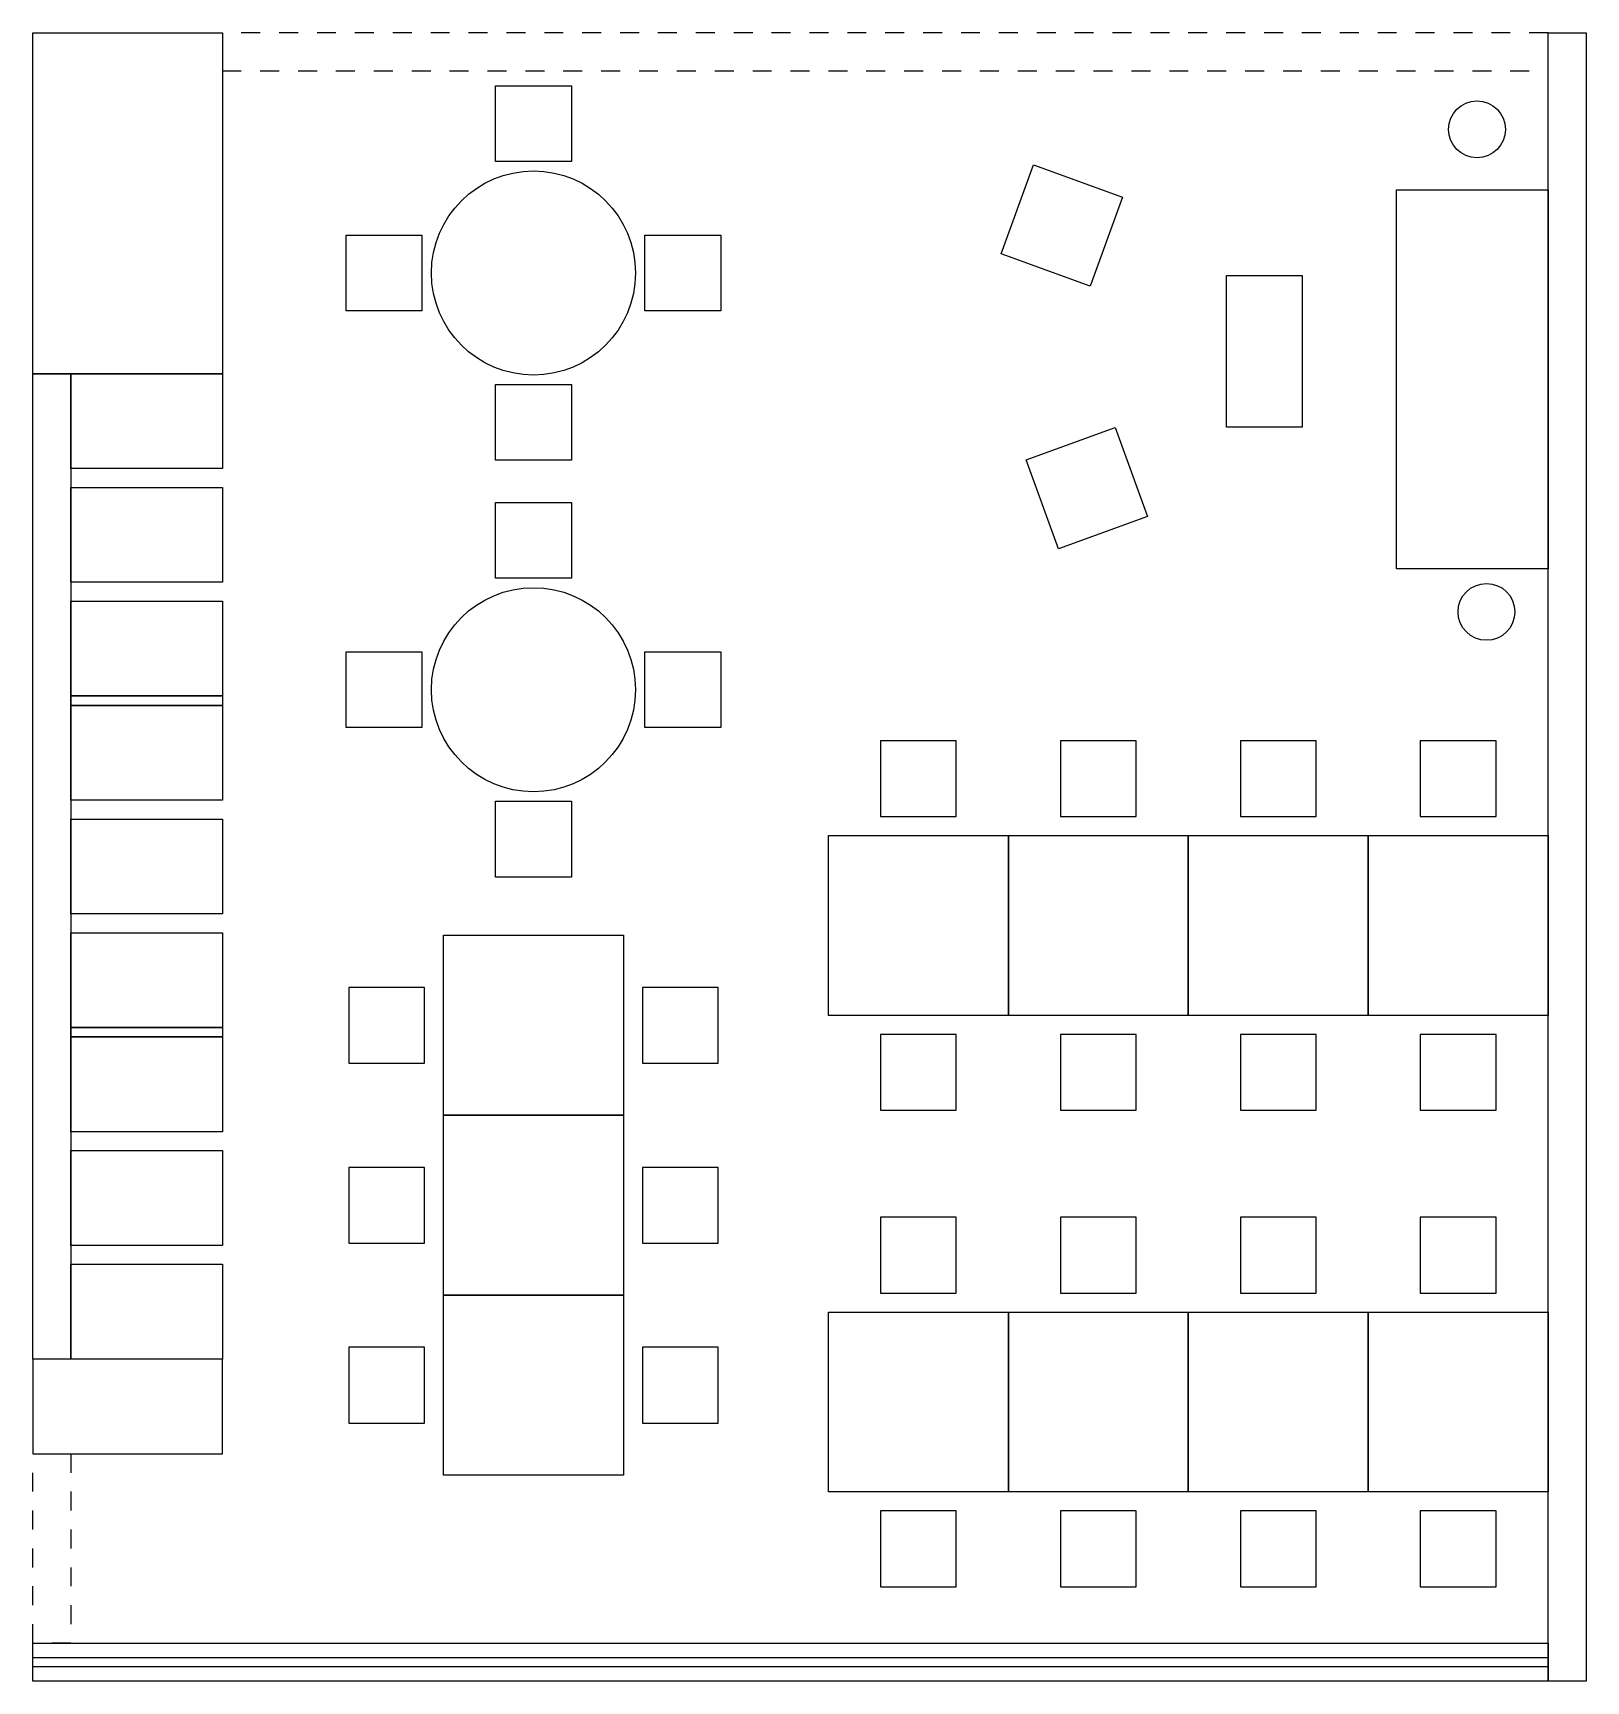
# Model space of a CAD drawing. Header units: metres. Extents: x 91.27 to 99.47, y 1.98 to 10.68.
import ezdxf

# ---------------------------------------------------------------- set-up
doc = ezdxf.new("R2010")
doc.units = ezdxf.units.M
doc.linetypes.add('Dashed', pattern=[0.01, 0.005, -0.005])
for name, color, linetype, true_color in [('墙体', 1, 'Continuous', 0xff0000), ('柜子', 220, 'Continuous', 0xff00c3), ('桌子', 100, 'Continuous', 0x00ff32), ('椅子', 160, 'Continuous', 0x004cff), ('玻璃', 4, 'Continuous', 0x00ffe7)]:
    doc.layers.add(name, color=color, linetype=linetype, true_color=true_color)
doc.layers.add('虚线', color=7, linetype='Dashed')

msp = doc.modelspace()

# ---------------------------------------------------------------- linework, layer by layer
at = {"layer": '墙体'}
for points in [[(92.266, 10.6806), (92.266, 8.8806), (91.266, 8.8806), (91.266, 10.6806)], [(99.266, 1.9806), (99.266, 10.6806), (99.466, 10.6806), (99.466, 1.9806)], [(91.266, 3.6806), (91.266, 8.8806), (91.466, 8.8806), (91.466, 3.6806)], [(91.266, 3.1806), (92.266, 3.1806), (92.266, 3.6806), (91.266, 3.6806)], [(99.266, 1.9806), (91.266, 1.9806), (91.266, 2.1806), (99.266, 2.1806)]]:
    msp.add_lwpolyline(points, close=True, dxfattribs=at)
at = {"layer": '柜子'}
for points in [[(91.466, 7.1806), (92.266, 7.1806), (92.266, 7.1306), (91.466, 7.1306)], [(91.466, 5.4306), (92.266, 5.4306), (92.266, 5.3806), (91.466, 5.3806)]]:
    msp.add_lwpolyline(points, close=True, dxfattribs=at)
at = {"layer": '桌子'}
for points in [[(97.567, 9.4), (97.967, 9.4), (97.967, 8.6), (97.567, 8.6)], [(91.466, 8.2806), (92.266, 8.2806), (92.266, 7.7806), (91.466, 7.7806)], [(91.466, 6.5306), (92.266, 6.5306), (92.266, 6.0306), (91.466, 6.0306)], [(95.466, 5.4936), (95.466, 6.4436), (96.416, 6.4436), (96.416, 5.4936)], [(96.416, 5.4936), (96.416, 6.4436), (97.366, 6.4436), (97.366, 5.4936)], [(97.366, 5.4936), (97.366, 6.4436), (98.316, 6.4436), (98.316, 5.4936)], [(98.316, 5.4936), (98.316, 6.4436), (99.266, 6.4436), (99.266, 5.4936)], [(94.3837, 4.9674), (93.4337, 4.9674), (93.4337, 5.9174), (94.3837, 5.9174)], [(94.3837, 4.0174), (93.4337, 4.0174), (93.4337, 4.9674), (94.3837, 4.9674)], [(91.466, 4.7806), (92.266, 4.7806), (92.266, 4.2806), (91.466, 4.2806)], [(94.3837, 3.0674), (93.4337, 3.0674), (93.4337, 4.0174), (94.3837, 4.0174)], [(95.466, 2.9787), (95.466, 3.9287), (96.416, 3.9287), (96.416, 2.9787)], [(96.416, 2.9787), (96.416, 3.9287), (97.366, 3.9287), (97.366, 2.9787)], [(97.366, 2.9787), (97.366, 3.9287), (98.316, 3.9287), (98.316, 2.9787)], [(98.316, 2.9787), (98.316, 3.9287), (99.266, 3.9287), (99.266, 2.9787)]]:
    msp.add_lwpolyline(points, close=True, dxfattribs=at)
for centre, radius in [((98.89, 10.1717), 0.15), ((93.9087, 9.4136), 0.5387), ((93.9087, 7.2136), 0.5387), ((98.9402, 7.6246), 0.15)]:
    msp.add_circle(centre, radius, dxfattribs=at)
at = {"layer": '椅子'}
for points in [[(94.1087, 10.0023), (93.7087, 10.0023), (93.7087, 10.4023), (94.1087, 10.4023)], [(96.3782, 9.5151), (96.5492, 9.985), (97.0191, 9.814), (96.848, 9.3441)], [(99.266, 9.8517), (99.266, 7.8517), (98.466, 7.8517), (98.466, 9.8517)], [(93.32, 9.6136), (93.32, 9.2136), (92.92, 9.2136), (92.92, 9.6136)], [(94.4973, 9.2136), (94.4973, 9.6136), (94.8973, 9.6136), (94.8973, 9.2136)], [(91.466, 8.8806), (92.266, 8.8806), (92.266, 8.3806), (91.466, 8.3806)], [(93.7087, 8.8249), (94.1087, 8.8249), (94.1087, 8.4249), (93.7087, 8.4249)], [(96.681, 7.9576), (96.51, 8.4275), (96.9798, 8.5985), (97.1508, 8.1286)], [(94.1087, 7.8023), (93.7087, 7.8023), (93.7087, 8.2023), (94.1087, 8.2023)], [(91.466, 7.6806), (92.266, 7.6806), (92.266, 7.1806), (91.466, 7.1806)], [(93.32, 7.4136), (93.32, 7.0136), (92.92, 7.0136), (92.92, 7.4136)], [(94.4973, 7.0136), (94.4973, 7.4136), (94.8973, 7.4136), (94.8973, 7.0136)], [(91.466, 7.1306), (92.266, 7.1306), (92.266, 6.6306), (91.466, 6.6306)], [(96.141, 6.5436), (96.141, 6.9436), (95.741, 6.9436), (95.741, 6.5436)], [(97.091, 6.5436), (97.091, 6.9436), (96.691, 6.9436), (96.691, 6.5436)], [(98.041, 6.5436), (98.041, 6.9436), (97.641, 6.9436), (97.641, 6.5436)], [(98.991, 6.5436), (98.991, 6.9436), (98.591, 6.9436), (98.591, 6.5436)], [(93.7087, 6.6249), (94.1087, 6.6249), (94.1087, 6.2249), (93.7087, 6.2249)], [(91.466, 5.9306), (92.266, 5.9306), (92.266, 5.4306), (91.466, 5.4306)], [(93.3337, 5.6424), (92.9337, 5.6424), (92.9337, 5.2424), (93.3337, 5.2424)], [(94.8837, 5.6424), (94.4837, 5.6424), (94.4837, 5.2424), (94.8837, 5.2424)], [(91.466, 5.3806), (92.266, 5.3806), (92.266, 4.8806), (91.466, 4.8806)], [(96.141, 4.9936), (96.141, 5.3936), (95.741, 5.3936), (95.741, 4.9936)], [(97.091, 4.9936), (97.091, 5.3936), (96.691, 5.3936), (96.691, 4.9936)], [(98.041, 4.9936), (98.041, 5.3936), (97.641, 5.3936), (97.641, 4.9936)], [(98.991, 4.9936), (98.991, 5.3936), (98.591, 5.3936), (98.591, 4.9936)], [(93.3337, 4.6924), (92.9337, 4.6924), (92.9337, 4.2924), (93.3337, 4.2924)], [(94.8837, 4.6924), (94.4837, 4.6924), (94.4837, 4.2924), (94.8837, 4.2924)], [(96.141, 4.0287), (96.141, 4.4287), (95.741, 4.4287), (95.741, 4.0287)], [(97.091, 4.0287), (97.091, 4.4287), (96.691, 4.4287), (96.691, 4.0287)], [(98.041, 4.0287), (98.041, 4.4287), (97.641, 4.4287), (97.641, 4.0287)], [(98.991, 4.0287), (98.991, 4.4287), (98.591, 4.4287), (98.591, 4.0287)], [(91.466, 4.1806), (92.266, 4.1806), (92.266, 3.6806), (91.466, 3.6806)], [(93.3337, 3.7424), (92.9337, 3.7424), (92.9337, 3.3424), (93.3337, 3.3424)], [(94.8837, 3.7424), (94.4837, 3.7424), (94.4837, 3.3424), (94.8837, 3.3424)], [(96.141, 2.4787), (96.141, 2.8787), (95.741, 2.8787), (95.741, 2.4787)], [(97.091, 2.4787), (97.091, 2.8787), (96.691, 2.8787), (96.691, 2.4787)], [(98.041, 2.4787), (98.041, 2.8787), (97.641, 2.8787), (97.641, 2.4787)], [(98.991, 2.4787), (98.991, 2.8787), (98.591, 2.8787), (98.591, 2.4787)]]:
    msp.add_lwpolyline(points, close=True, dxfattribs=at)
at = {"layer": '玻璃'}
msp.add_lwpolyline([(99.266, 2.0556), (91.266, 2.0556), (91.266, 2.1056), (99.266, 2.1056)], close=True, dxfattribs=at)
at = {"layer": '虚线'}
for points in [[(99.266, 10.6806), (92.266, 10.6806), (92.266, 10.4806), (99.266, 10.4806)], [(91.266, 2.1806), (91.266, 3.1806), (91.466, 3.1806), (91.466, 2.1806)]]:
    msp.add_lwpolyline(points, close=True, dxfattribs=at)

doc.saveas('drawing.dxf')
